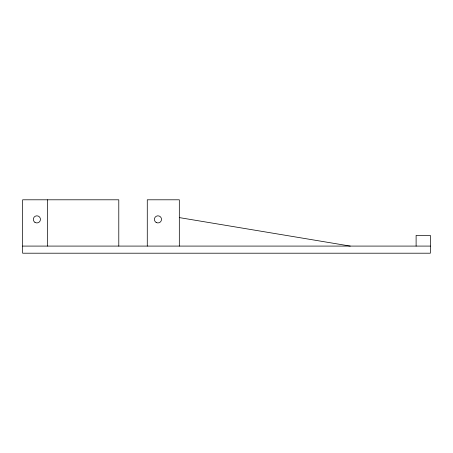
<?xml version="1.0" encoding="UTF-8"?>
<svg xmlns="http://www.w3.org/2000/svg" width="453" height="453" viewBox="0 0 453 453"><rect width="100%" height="100%" fill="white"/><g stroke="black" fill="none" stroke-linecap="round" stroke-linejoin="round"><path stroke-width="0.68" d="M22.65 246.087L430.35 246.087M179.32 217.599L350.237 246.087M416.109 246.087L416.109 235.401L430.35 235.401L430.35 253.204L22.65 253.204L22.65 199.796L118.788 199.796L118.788 246.087M179.32 246.087L179.32 199.796L147.276 199.796L147.276 246.087M47.576 199.796L47.576 246.087M156.132 222.434A3.562 3.562 0 0 0 161.517 219.433A3.562 3.562 0 0 0 156.223 216.268A3.562 3.562 0 0 0 156.132 222.434M34.943 222.361A3.562 3.562 0 0 0 40.447 219.575A3.562 3.562 0 0 0 35.283 216.2A3.562 3.562 0 0 0 34.943 222.361"/></g></svg>
